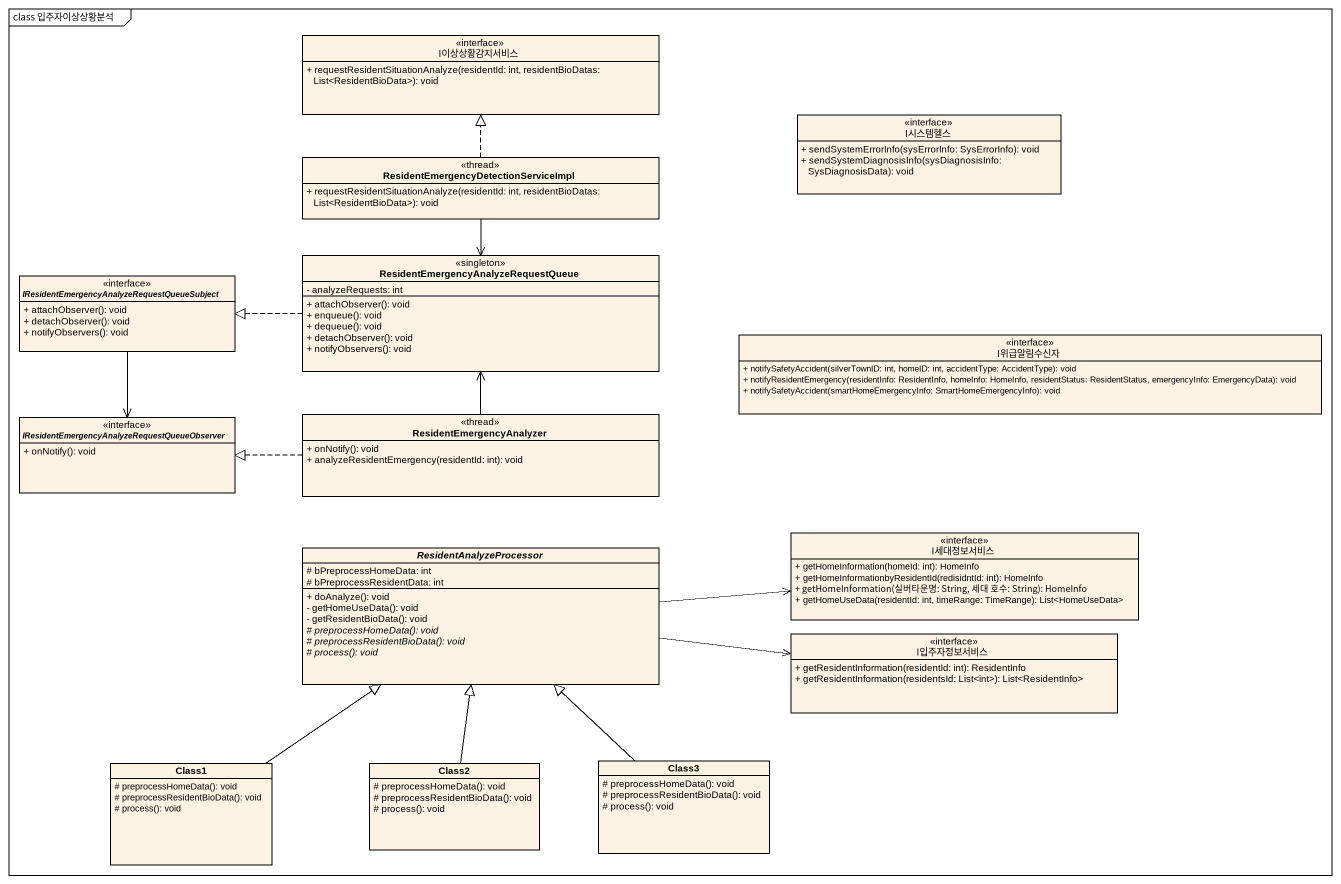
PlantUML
@startuml
mainframe class 입주자이상상황분석
hide circle
hide empty members
skinparam classAttributeIconSize 0
interface I이상상황감지서비스 {
  + requestResidentSituationAnalyze(residentId: int, residentBioDatas: List<ResidentBioData>): void
}
interface I시스템헬스 {
  + sendSystemErrorInfo(sysErrorInfo: SysErrorInfo): void
  + sendSystemDiagnosisInfo(sysDiagnosisInfo: SysDiagnosisData): void
}
class "ResidentEmergencyDetectionServiceImpl" as ResidentEmergencyDetectionSe <<thread>> {
  + requestResidentSituationAnalyze(residentId: int, residentBioDatas: List<ResidentBioData>): void
}
class "ResidentEmergencyAnalyzeRequestQueue" as ResidentEmergencyAnalyzeRequ <<singleton>> {
  - analyzeRequests: int
  + attachObserver(): void
  + enqueue(): void
  + dequeue(): void
  + detachObserver(): void
  + notifyObservers(): void
}
interface "IResidentEmergencyAnalyzeRequestQueueSubject" as IResidentEmergencyAnalyzeReq {
  + attachObserver(): void
  + detachObserver(): void
  + notifyObservers(): void
}
interface I위급알림수신자 {
  + notifySafetyAccident(silverTownID: int, homeID: int, accidentType: AccidentType): void
  + notifyResidentEmergency(residentInfo: ResidentInfo, homeInfo: HomeInfo, residentStatus: ResidentStatus, emergencyInfo: EmergencyData): void
  + notifySafetyAccident(smartHomeEmergencyInfo: SmartHomeEmergencyInfo): void
}
interface "IResidentEmergencyAnalyzeRequestQueueObserver" as IResidentEmergencyAnalyzeReq_2 {
  + onNotify(): void
}
class ResidentEmergencyAnalyzer <<thread>> {
  + onNotify(): void
  + analyzeResidentEmergency(residentId: int): void
}
interface I세대정보서비스 {
  + getHomeInformation(homeId: int): HomeInfo
  + getHomeInformationbyResidentId(redisidntId: int): HomeInfo
  + getHomeInformation(실버타운명: String, 세대 호수: String): HomeInfo
  + getHomeUseData(residentId: int, timeRange: TimeRange): List<HomeUseData>
}
abstract class ResidentAnalyzeProcessor {
  # bPreprocessHomeData: int
  # bPreprocessResidentData: int
  + doAnalyze(): void
  - getHomeUseData(): void
  - getResidentBioData(): void
  {abstract} # preprocessHomeData(): void
  {abstract} # preprocessResidentBioData(): void
  {abstract} # process(): void
}
interface I입주자정보서비스 {
  + getResidentInformation(residentId: int): ResidentInfo
  + getResidentInformation(residentsId: List<int>): List<ResidentInfo>
}
class Class1 {
  # preprocessHomeData(): void
  # preprocessResidentBioData(): void
  # process(): void
}
class Class2 {
  # preprocessHomeData(): void
  # preprocessResidentBioData(): void
  # process(): void
}
class Class3 {
  # preprocessHomeData(): void
  # preprocessResidentBioData(): void
  # process(): void
}
ResidentEmergencyDetectionSe .up.|> I이상상황감지서비스
ResidentEmergencyDetectionSe --> ResidentEmergencyAnalyzeRequ
ResidentEmergencyAnalyzeRequ .left.|> IResidentEmergencyAnalyzeReq
IResidentEmergencyAnalyzeReq --> IResidentEmergencyAnalyzeReq_2
ResidentEmergencyAnalyzer -up-> ResidentEmergencyAnalyzeRequ
ResidentEmergencyAnalyzer .left.|> IResidentEmergencyAnalyzeReq_2
ResidentAnalyzeProcessor -right-> I세대정보서비스
ResidentAnalyzeProcessor -right-> I입주자정보서비스
Class1 -up-|> ResidentAnalyzeProcessor
Class2 -up-|> ResidentAnalyzeProcessor
Class3 -up-|> ResidentAnalyzeProcessor
@enduml
